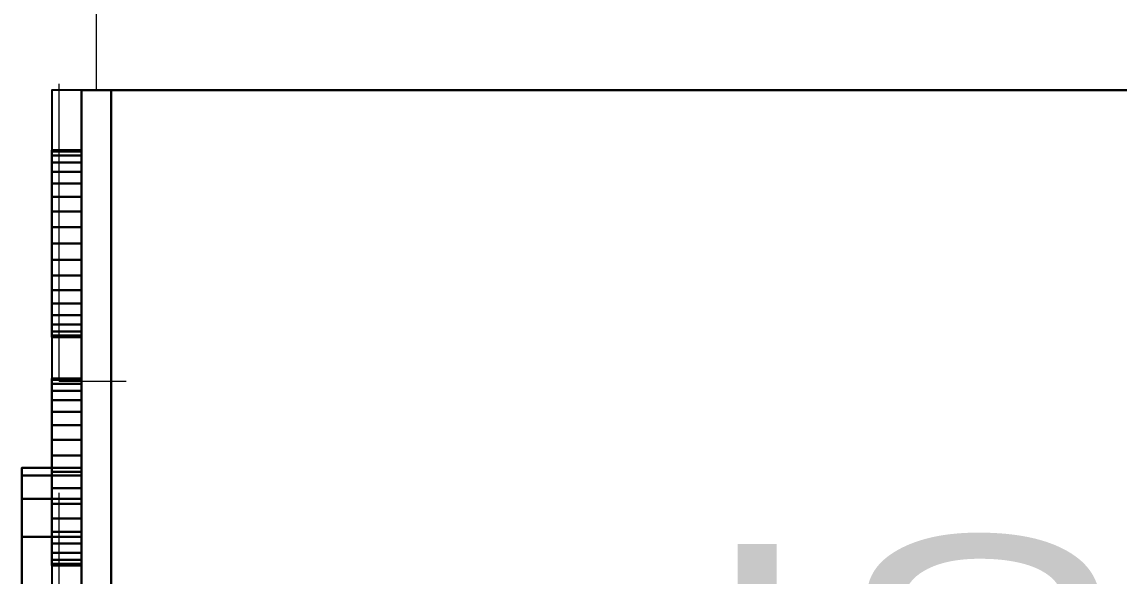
# Model space of a CAD drawing. Header units: inches. Extents: x -7543 to -822, y 102837 to 190349.
# Drawn here: x -831.47688 to -831.4695, y 102837.03816 to 102837.04189 of the extents above; entities that cross this region are included whole.
import ezdxf

# ---------------------------------------------------------------- set-up
doc = ezdxf.new("R2010")
doc.units = ezdxf.units.IN
doc.header["$MEASUREMENT"] = 0
doc.layers.add('CAM TUĞLA', color=7, linetype='Continuous', lineweight=15, true_color=0x00c2da)
doc.layers.add('TEFRİŞ', color=7, linetype='Continuous', lineweight=25, true_color=0x78462c)
doc.layers.add('ICOL', color=55, linetype='Continuous', lineweight=25)
doc.layers.add('İZ DÜŞÜM', color=253, linetype='Continuous', lineweight=20)
doc.styles.add('OLCU', font='tromand.shx', dxfattribs={"width": 0.6, "height": 12})

msp = doc.modelspace()

# ---------------------------------------------------------------- linework, layer by layer
at = {"layer": 'CAM TUĞLA'}
for q in [(-831.4763773, 102837.0424308), (-831.4648774, 102837.0414308)]:
    msp.add_line((-831.4763773, 102837.0414308), q, dxfattribs=at)
at = {"layer": 'İZ DÜŞÜM'}
for p, q in [((-831.476627, 102837.0394748), (-831.476627, 102837.0414748)), ((-831.476627, 102837.0394748), (-831.4761774, 102837.0394748)), ((-831.476627, 102837.0367248), (-831.476627, 102837.0387248))]:
    msp.add_line(p, q, dxfattribs=at)
at = {"layer": 'TEFRİŞ'}
for points in [[(-831.4764774, 102837.0294308, -0.0032749), (-831.4764774, 102837.0414308, -0.0032749), (-831.4766774, 102837.0414308, -0.0032749), (-831.4766774, 102837.0294308, -0.0032749)], [(-831.4764774, 102837.0294308, -0.0031749), (-831.4764774, 102837.0414308, -0.0031749), (-831.4766774, 102837.0414308, -0.0031749), (-831.4766774, 102837.0294308, -0.0031749)], [(-831.4764774, 102837.0294308, -0.01508), (-831.4764774, 102837.0294308, 0.00002), (-831.4764774, 102837.0414308, 0.00002), (-831.4764774, 102837.0414308, -0.01508)], [(-831.4764774, 102837.0294308, 0.00002), (-831.4764774, 102837.0414308, 0.00002), (-831.4648774, 102837.0414308, 0.00002), (-831.4648774, 102837.0294308, 0.00002)], [(-831.4764774, 102837.0414308, 0.00002), (-831.4764774, 102837.0414308, -0.01508), (-831.4648774, 102837.0414308, -0.01508), (-831.4648774, 102837.0414308, 0.00002)], [(-831.4764774, 102837.0294308, -0.01508), (-831.4764774, 102837.0414308, -0.01508), (-831.4648774, 102837.0414308, -0.01508), (-831.4648774, 102837.0294308, -0.01508)], [(-831.4648774, 102837.0294308), (-831.4648774, 102837.0414308), (-831.4764774, 102837.0414308), (-831.4764774, 102837.0294308)], [(-831.4648774, 102837.0414308, 0.00002), (-831.4764774, 102837.0414308, 0.00002), (-831.4764774, 102837.0414308, 0.00042), (-831.4648774, 102837.0414308, 0.00042)], [(-831.4764774, 102837.0294308, 0.00002), (-831.4764774, 102837.0414308, 0.00002), (-831.4764774, 102837.0414308, 0.00042), (-831.4764774, 102837.0294308, 0.00042)], [(-831.4762774, 102837.0414308, -0.01508), (-831.4762774, 102837.0414308, -0.01658), (-831.4762774, 102837.0294308, -0.01658), (-831.4762774, 102837.0294308, -0.01508)], [(-831.4762774, 102837.0294308, -0.01508), (-831.4762774, 102837.0414308, -0.01508), (-831.4648774, 102837.0414308, -0.01508), (-831.4648774, 102837.0294308, -0.01508)], [(-831.4762774, 102837.0414308, -0.01508), (-831.4762774, 102837.0414308, -0.01658), (-831.4648774, 102837.0414308, -0.01658), (-831.4648774, 102837.0414308, -0.01508)], [(-831.4762774, 102837.0294308, -0.01658), (-831.4762774, 102837.0414308, -0.01658), (-831.4648774, 102837.0414308, -0.01658), (-831.4648774, 102837.0294308, -0.01658)], [(-831.4764774, 102837.0410288, -0.0016749), (-831.4764774, 102837.0410193, -0.0015657), (-831.4766774, 102837.0410193, -0.0015657), (-831.4766774, 102837.0410288, -0.0016749)], [(-831.4766774, 102837.0404, -0.0016749), (-831.4766774, 102837.0410288, -0.0016749), (-831.4766774, 102837.0410193, -0.0015657), (-831.4766774, 102837.0404, -0.0016749)], [(-831.4764774, 102837.0410193, -0.0017841), (-831.4764774, 102837.0410288, -0.0016749), (-831.4766774, 102837.0410288, -0.0016749), (-831.4766774, 102837.0410193, -0.0017841)], [(-831.4764774, 102837.0410193, -0.0017841), (-831.4764774, 102837.0410288, -0.0016749), (-831.4766774, 102837.0410288, -0.0016749), (-831.4766774, 102837.0410193, -0.0017841)], [(-831.4764774, 102837.0410193, -0.0015657), (-831.4764774, 102837.0409909, -0.0014598), (-831.4766774, 102837.0409909, -0.0014598), (-831.4766774, 102837.0410193, -0.0015657)], [(-831.4766774, 102837.0404, -0.0016749), (-831.4766774, 102837.0410193, -0.0015657), (-831.4766774, 102837.0409909, -0.0014598), (-831.4766774, 102837.0404, -0.0016749)], [(-831.4764774, 102837.0409909, -0.0018899), (-831.4764774, 102837.0410193, -0.0017841), (-831.4766774, 102837.0410193, -0.0017841), (-831.4766774, 102837.0409909, -0.0018899)], [(-831.4766774, 102837.0404, -0.0016749), (-831.4766774, 102837.0409909, -0.0018899), (-831.4766774, 102837.0410193, -0.0017841), (-831.4766774, 102837.0404, -0.0016749)], [(-831.4764774, 102837.0404, -0.0016749), (-831.4764774, 102837.0410288, -0.0016749), (-831.4764774, 102837.0410193, -0.0015657), (-831.4764774, 102837.0404, -0.0016749)], [(-831.4764774, 102837.0404, -0.0016749), (-831.4764774, 102837.0410193, -0.0017841), (-831.4764774, 102837.0410288, -0.0016749), (-831.4764774, 102837.0404, -0.0016749)], [(-831.4764774, 102837.0404, -0.0016749), (-831.4764774, 102837.0410193, -0.0015657), (-831.4764774, 102837.0409909, -0.0014598), (-831.4764774, 102837.0404, -0.0016749)], [(-831.4764774, 102837.0404, -0.0016749), (-831.4764774, 102837.0409909, -0.0018899), (-831.4764774, 102837.0410193, -0.0017841), (-831.4764774, 102837.0404, -0.0016749)], [(-831.4764774, 102837.0409909, -0.0014598), (-831.4764774, 102837.0409446, -0.0013605), (-831.4766774, 102837.0409446, -0.0013605), (-831.4766774, 102837.0409909, -0.0014598)], [(-831.4766774, 102837.0404, -0.0016749), (-831.4766774, 102837.0409909, -0.0014598), (-831.4766774, 102837.0409446, -0.0013605), (-831.4766774, 102837.0404, -0.0016749)], [(-831.4764774, 102837.0409446, -0.0019893), (-831.4764774, 102837.0409909, -0.0018899), (-831.4766774, 102837.0409909, -0.0018899), (-831.4766774, 102837.0409446, -0.0019893)], [(-831.4766774, 102837.0404, -0.0016749), (-831.4766774, 102837.0409446, -0.0019893), (-831.4766774, 102837.0409909, -0.0018899), (-831.4766774, 102837.0404, -0.0016749)], [(-831.4764774, 102837.0409446, -0.0013605), (-831.4764774, 102837.0408817, -0.0012707), (-831.4766774, 102837.0408817, -0.0012707), (-831.4766774, 102837.0409446, -0.0013605)], [(-831.4766774, 102837.0404, -0.0016749), (-831.4766774, 102837.0409446, -0.0013605), (-831.4766774, 102837.0408817, -0.0012707), (-831.4766774, 102837.0404, -0.0016749)], [(-831.4764774, 102837.0408817, -0.0020791), (-831.4764774, 102837.0409446, -0.0019893), (-831.4766774, 102837.0409446, -0.0019893), (-831.4766774, 102837.0408817, -0.0020791)], [(-831.4766774, 102837.0404, -0.0016749), (-831.4766774, 102837.0408817, -0.0020791), (-831.4766774, 102837.0409446, -0.0019893), (-831.4766774, 102837.0404, -0.0016749)], [(-831.4764774, 102837.0404, -0.0016749), (-831.4764774, 102837.0409909, -0.0014598), (-831.4764774, 102837.0409446, -0.0013605), (-831.4764774, 102837.0404, -0.0016749)], [(-831.4764774, 102837.0404, -0.0016749), (-831.4764774, 102837.0409446, -0.0019893), (-831.4764774, 102837.0409909, -0.0018899), (-831.4764774, 102837.0404, -0.0016749)], [(-831.4764774, 102837.0404, -0.0016749), (-831.4764774, 102837.0409446, -0.0013605), (-831.4764774, 102837.0408817, -0.0012707), (-831.4764774, 102837.0404, -0.0016749)], [(-831.4764774, 102837.0404, -0.0016749), (-831.4764774, 102837.0408817, -0.0020791), (-831.4764774, 102837.0409446, -0.0019893), (-831.4764774, 102837.0404, -0.0016749)], [(-831.4764774, 102837.0408817, -0.0012707), (-831.4764774, 102837.0408042, -0.0011932), (-831.4766774, 102837.0408042, -0.0011932), (-831.4766774, 102837.0408817, -0.0012707)], [(-831.4766774, 102837.0404, -0.0016749), (-831.4766774, 102837.0408817, -0.0012707), (-831.4766774, 102837.0408042, -0.0011932), (-831.4766774, 102837.0404, -0.0016749)], [(-831.4764774, 102837.0408042, -0.0021566), (-831.4764774, 102837.0408817, -0.0020791), (-831.4766774, 102837.0408817, -0.0020791), (-831.4766774, 102837.0408042, -0.0021566)], [(-831.4766774, 102837.0404, -0.0016749), (-831.4766774, 102837.0408042, -0.0021566), (-831.4766774, 102837.0408817, -0.0020791), (-831.4766774, 102837.0404, -0.0016749)], [(-831.4764774, 102837.0404, -0.0016749), (-831.4764774, 102837.0408817, -0.0012707), (-831.4764774, 102837.0408042, -0.0011932), (-831.4764774, 102837.0404, -0.0016749)], [(-831.4764774, 102837.0404, -0.0016749), (-831.4764774, 102837.0408042, -0.0021566), (-831.4764774, 102837.0408817, -0.0020791), (-831.4764774, 102837.0404, -0.0016749)], [(-831.4764774, 102837.0408042, -0.0011932), (-831.4764774, 102837.0407144, -0.0011304), (-831.4766774, 102837.0407144, -0.0011304), (-831.4766774, 102837.0408042, -0.0011932)], [(-831.4766774, 102837.0404, -0.0016749), (-831.4766774, 102837.0408042, -0.0011932), (-831.4766774, 102837.0407144, -0.0011304), (-831.4766774, 102837.0404, -0.0016749)], [(-831.4764774, 102837.0407144, -0.0022194), (-831.4764774, 102837.0408042, -0.0021566), (-831.4766774, 102837.0408042, -0.0021566), (-831.4766774, 102837.0407144, -0.0022194)], [(-831.4766774, 102837.0404, -0.0016749), (-831.4766774, 102837.0407144, -0.0022194), (-831.4766774, 102837.0408042, -0.0021566), (-831.4766774, 102837.0404, -0.0016749)], [(-831.4764774, 102837.0404, -0.0016749), (-831.4764774, 102837.0408042, -0.0011932), (-831.4764774, 102837.0407144, -0.0011304), (-831.4764774, 102837.0404, -0.0016749)], [(-831.4764774, 102837.0404, -0.0016749), (-831.4764774, 102837.0407144, -0.0022194), (-831.4764774, 102837.0408042, -0.0021566), (-831.4764774, 102837.0404, -0.0016749)], [(-831.4764774, 102837.0407144, -0.0011304), (-831.4764774, 102837.0406151, -0.001084), (-831.4766774, 102837.0406151, -0.001084), (-831.4766774, 102837.0407144, -0.0011304)], [(-831.4766774, 102837.0404, -0.0016749), (-831.4766774, 102837.0407144, -0.0011304), (-831.4766774, 102837.0406151, -0.001084), (-831.4766774, 102837.0404, -0.0016749)], [(-831.4764774, 102837.0406151, -0.0022657), (-831.4764774, 102837.0407144, -0.0022194), (-831.4766774, 102837.0407144, -0.0022194), (-831.4766774, 102837.0406151, -0.0022657)], [(-831.4766774, 102837.0404, -0.0016749), (-831.4766774, 102837.0406151, -0.0022657), (-831.4766774, 102837.0407144, -0.0022194), (-831.4766774, 102837.0404, -0.0016749)], [(-831.4764774, 102837.0404, -0.0016749), (-831.4764774, 102837.0407144, -0.0011304), (-831.4764774, 102837.0406151, -0.001084), (-831.4764774, 102837.0404, -0.0016749)], [(-831.4764774, 102837.0404, -0.0016749), (-831.4764774, 102837.0406151, -0.0022657), (-831.4764774, 102837.0407144, -0.0022194), (-831.4764774, 102837.0404, -0.0016749)], [(-831.4764774, 102837.0406151, -0.001084), (-831.4764774, 102837.0405092, -0.0010557), (-831.4766774, 102837.0405092, -0.0010557), (-831.4766774, 102837.0406151, -0.001084)], [(-831.4766774, 102837.0404, -0.0016749), (-831.4766774, 102837.0406151, -0.001084), (-831.4766774, 102837.0405092, -0.0010557), (-831.4766774, 102837.0404, -0.0016749)], [(-831.4764774, 102837.0405092, -0.0022941), (-831.4764774, 102837.0406151, -0.0022657), (-831.4766774, 102837.0406151, -0.0022657), (-831.4766774, 102837.0405092, -0.0022941)], [(-831.4766774, 102837.0404, -0.0016749), (-831.4766774, 102837.0405092, -0.0022941), (-831.4766774, 102837.0406151, -0.0022657), (-831.4766774, 102837.0404, -0.0016749)], [(-831.4764774, 102837.0404, -0.0016749), (-831.4764774, 102837.0406151, -0.001084), (-831.4764774, 102837.0405092, -0.0010557), (-831.4764774, 102837.0404, -0.0016749)], [(-831.4764774, 102837.0404, -0.0016749), (-831.4764774, 102837.0405092, -0.0022941), (-831.4764774, 102837.0406151, -0.0022657), (-831.4764774, 102837.0404, -0.0016749)], [(-831.4764774, 102837.0405092, -0.0010557), (-831.4764774, 102837.0404, -0.0010461), (-831.4766774, 102837.0404, -0.0010461), (-831.4766774, 102837.0405092, -0.0010557)], [(-831.4766774, 102837.0404, -0.0016749), (-831.4766774, 102837.0405092, -0.0010557), (-831.4766774, 102837.0404, -0.0010461), (-831.4766774, 102837.0404, -0.0016749)], [(-831.4764774, 102837.0404, -0.0023037), (-831.4764774, 102837.0405092, -0.0022941), (-831.4766774, 102837.0405092, -0.0022941), (-831.4766774, 102837.0404, -0.0023037)], [(-831.4766774, 102837.0404, -0.0016749), (-831.4766774, 102837.0404, -0.0023037), (-831.4766774, 102837.0405092, -0.0022941), (-831.4766774, 102837.0404, -0.0016749)], [(-831.4764774, 102837.0404, -0.0016749), (-831.4764774, 102837.0405092, -0.0010557), (-831.4764774, 102837.0404, -0.0010461), (-831.4764774, 102837.0404, -0.0016749)], [(-831.4764774, 102837.0404, -0.0016749), (-831.4764774, 102837.0404, -0.0023037), (-831.4764774, 102837.0405092, -0.0022941), (-831.4764774, 102837.0404, -0.0016749)], [(-831.4764774, 102837.0404, -0.0010461), (-831.4764774, 102837.0402908, -0.0010557), (-831.4766774, 102837.0402908, -0.0010557), (-831.4766774, 102837.0404, -0.0010461)], [(-831.4766774, 102837.0404, -0.0016749), (-831.4766774, 102837.0404, -0.0010461), (-831.4766774, 102837.0402908, -0.0010557), (-831.4766774, 102837.0404, -0.0016749)], [(-831.4766774, 102837.0404, -0.0016749), (-831.4766774, 102837.0402908, -0.0010557), (-831.4766774, 102837.040185, -0.001084), (-831.4766774, 102837.0404, -0.0016749)], [(-831.4766774, 102837.0404, -0.0016749), (-831.4766774, 102837.040185, -0.001084), (-831.4766774, 102837.0400856, -0.0011304), (-831.4766774, 102837.0404, -0.0016749)], [(-831.4766774, 102837.0404, -0.0016749), (-831.4766774, 102837.0400856, -0.0011304), (-831.4766774, 102837.0399959, -0.0011932), (-831.4766774, 102837.0404, -0.0016749)], [(-831.4766774, 102837.0404, -0.0016749), (-831.4766774, 102837.0399959, -0.0011932), (-831.4766774, 102837.0399184, -0.0012707), (-831.4766774, 102837.0404, -0.0016749)], [(-831.4766774, 102837.0404, -0.0016749), (-831.4766774, 102837.0399184, -0.0012707), (-831.4766774, 102837.0398555, -0.0013605), (-831.4766774, 102837.0404, -0.0016749)], [(-831.4766774, 102837.0404, -0.0016749), (-831.4766774, 102837.0398555, -0.0013605), (-831.4766774, 102837.0398092, -0.0014598), (-831.4766774, 102837.0404, -0.0016749)], [(-831.4766774, 102837.0404, -0.0016749), (-831.4766774, 102837.0398092, -0.0014598), (-831.4766774, 102837.0397808, -0.0015657), (-831.4766774, 102837.0404, -0.0016749)], [(-831.4766774, 102837.0404, -0.0016749), (-831.4766774, 102837.0397808, -0.0015657), (-831.4766774, 102837.0397713, -0.0016749), (-831.4766774, 102837.0404, -0.0016749)], [(-831.4766774, 102837.0404, -0.0016749), (-831.4766774, 102837.0397713, -0.0016749), (-831.4766774, 102837.0397808, -0.0017841), (-831.4766774, 102837.0404, -0.0016749)], [(-831.4766774, 102837.0404, -0.0016749), (-831.4766774, 102837.0397808, -0.0017841), (-831.4766774, 102837.0398092, -0.0018899), (-831.4766774, 102837.0404, -0.0016749)], [(-831.4766774, 102837.0404, -0.0016749), (-831.4766774, 102837.0398092, -0.0018899), (-831.4766774, 102837.0398555, -0.0019893), (-831.4766774, 102837.0404, -0.0016749)], [(-831.4766774, 102837.0404, -0.0016749), (-831.4766774, 102837.0398555, -0.0019893), (-831.4766774, 102837.0399184, -0.0020791), (-831.4766774, 102837.0404, -0.0016749)], [(-831.4766774, 102837.0404, -0.0016749), (-831.4766774, 102837.0399184, -0.0020791), (-831.4766774, 102837.0399959, -0.0021566), (-831.4766774, 102837.0404, -0.0016749)], [(-831.4766774, 102837.0404, -0.0016749), (-831.4766774, 102837.0399959, -0.0021566), (-831.4766774, 102837.0400856, -0.0022194), (-831.4766774, 102837.0404, -0.0016749)], [(-831.4766774, 102837.0404, -0.0016749), (-831.4766774, 102837.0400856, -0.0022194), (-831.4766774, 102837.040185, -0.0022657), (-831.4766774, 102837.0404, -0.0016749)], [(-831.4766774, 102837.0404, -0.0016749), (-831.4766774, 102837.040185, -0.0022657), (-831.4766774, 102837.0402908, -0.0022941), (-831.4766774, 102837.0404, -0.0016749)], [(-831.4764774, 102837.0402908, -0.0022941), (-831.4764774, 102837.0404, -0.0023037), (-831.4766774, 102837.0404, -0.0023037), (-831.4766774, 102837.0402908, -0.0022941)], [(-831.4766774, 102837.0404, -0.0016749), (-831.4766774, 102837.0402908, -0.0022941), (-831.4766774, 102837.0404, -0.0023037), (-831.4766774, 102837.0404, -0.0016749)], [(-831.4764774, 102837.0404, -0.0016749), (-831.4764774, 102837.0404, -0.0010461), (-831.4764774, 102837.0402908, -0.0010557), (-831.4764774, 102837.0404, -0.0016749)], [(-831.4764774, 102837.0404, -0.0016749), (-831.4764774, 102837.0402908, -0.0010557), (-831.4764774, 102837.040185, -0.001084), (-831.4764774, 102837.0404, -0.0016749)], [(-831.4764774, 102837.0404, -0.0016749), (-831.4764774, 102837.040185, -0.001084), (-831.4764774, 102837.0400856, -0.0011304), (-831.4764774, 102837.0404, -0.0016749)], [(-831.4764774, 102837.0404, -0.0016749), (-831.4764774, 102837.0400856, -0.0011304), (-831.4764774, 102837.0399959, -0.0011932), (-831.4764774, 102837.0404, -0.0016749)], [(-831.4764774, 102837.0404, -0.0016749), (-831.4764774, 102837.0399959, -0.0011932), (-831.4764774, 102837.0399184, -0.0012707), (-831.4764774, 102837.0404, -0.0016749)], [(-831.4764774, 102837.0404, -0.0016749), (-831.4764774, 102837.0399184, -0.0012707), (-831.4764774, 102837.0398555, -0.0013605), (-831.4764774, 102837.0404, -0.0016749)], [(-831.4764774, 102837.0404, -0.0016749), (-831.4764774, 102837.0398555, -0.0013605), (-831.4764774, 102837.0398092, -0.0014598), (-831.4764774, 102837.0404, -0.0016749)], [(-831.4764774, 102837.0404, -0.0016749), (-831.4764774, 102837.0398092, -0.0014598), (-831.4764774, 102837.0397808, -0.0015657), (-831.4764774, 102837.0404, -0.0016749)], [(-831.4764774, 102837.0404, -0.0016749), (-831.4764774, 102837.0397808, -0.0015657), (-831.4764774, 102837.0397713, -0.0016749), (-831.4764774, 102837.0404, -0.0016749)], [(-831.4764774, 102837.0404, -0.0016749), (-831.4764774, 102837.0397713, -0.0016749), (-831.4764774, 102837.0397808, -0.0017841), (-831.4764774, 102837.0404, -0.0016749)], [(-831.4764774, 102837.0404, -0.0016749), (-831.4764774, 102837.0397808, -0.0017841), (-831.4764774, 102837.0398092, -0.0018899), (-831.4764774, 102837.0404, -0.0016749)], [(-831.4764774, 102837.0404, -0.0016749), (-831.4764774, 102837.0398092, -0.0018899), (-831.4764774, 102837.0398555, -0.0019893), (-831.4764774, 102837.0404, -0.0016749)], [(-831.4764774, 102837.0404, -0.0016749), (-831.4764774, 102837.0398555, -0.0019893), (-831.4764774, 102837.0399184, -0.0020791), (-831.4764774, 102837.0404, -0.0016749)], [(-831.4764774, 102837.0404, -0.0016749), (-831.4764774, 102837.0399184, -0.0020791), (-831.4764774, 102837.0399959, -0.0021566), (-831.4764774, 102837.0404, -0.0016749)], [(-831.4764774, 102837.0404, -0.0016749), (-831.4764774, 102837.0399959, -0.0021566), (-831.4764774, 102837.0400856, -0.0022194), (-831.4764774, 102837.0404, -0.0016749)], [(-831.4764774, 102837.0404, -0.0016749), (-831.4764774, 102837.0400856, -0.0022194), (-831.4764774, 102837.040185, -0.0022657), (-831.4764774, 102837.0404, -0.0016749)], [(-831.4764774, 102837.0404, -0.0016749), (-831.4764774, 102837.040185, -0.0022657), (-831.4764774, 102837.0402908, -0.0022941), (-831.4764774, 102837.0404, -0.0016749)], [(-831.4764774, 102837.0404, -0.0016749), (-831.4764774, 102837.0402908, -0.0022941), (-831.4764774, 102837.0404, -0.0023037), (-831.4764774, 102837.0404, -0.0016749)], [(-831.4764774, 102837.0402908, -0.0010557), (-831.4764774, 102837.040185, -0.001084), (-831.4766774, 102837.040185, -0.001084), (-831.4766774, 102837.0402908, -0.0010557)], [(-831.4764774, 102837.040185, -0.0022657), (-831.4764774, 102837.0402908, -0.0022941), (-831.4766774, 102837.0402908, -0.0022941), (-831.4766774, 102837.040185, -0.0022657)], [(-831.4764774, 102837.040185, -0.001084), (-831.4764774, 102837.0400856, -0.0011304), (-831.4766774, 102837.0400856, -0.0011304), (-831.4766774, 102837.040185, -0.001084)], [(-831.4764774, 102837.0400856, -0.0022194), (-831.4764774, 102837.040185, -0.0022657), (-831.4766774, 102837.040185, -0.0022657), (-831.4766774, 102837.0400856, -0.0022194)], [(-831.4764774, 102837.0400856, -0.0011304), (-831.4764774, 102837.0399959, -0.0011932), (-831.4766774, 102837.0399959, -0.0011932), (-831.4766774, 102837.0400856, -0.0011304)], [(-831.4764774, 102837.0399959, -0.0021566), (-831.4764774, 102837.0400856, -0.0022194), (-831.4766774, 102837.0400856, -0.0022194), (-831.4766774, 102837.0399959, -0.0021566)], [(-831.4764774, 102837.0399959, -0.0011932), (-831.4764774, 102837.0399184, -0.0012707), (-831.4766774, 102837.0399184, -0.0012707), (-831.4766774, 102837.0399959, -0.0011932)], [(-831.4764774, 102837.0399184, -0.0020791), (-831.4764774, 102837.0399959, -0.0021566), (-831.4766774, 102837.0399959, -0.0021566), (-831.4766774, 102837.0399184, -0.0020791)], [(-831.4764774, 102837.0399184, -0.0012707), (-831.4764774, 102837.0398555, -0.0013605), (-831.4766774, 102837.0398555, -0.0013605), (-831.4766774, 102837.0399184, -0.0012707)], [(-831.4764774, 102837.0398555, -0.0019893), (-831.4764774, 102837.0399184, -0.0020791), (-831.4766774, 102837.0399184, -0.0020791), (-831.4766774, 102837.0398555, -0.0019893)], [(-831.4764774, 102837.0398555, -0.0013605), (-831.4764774, 102837.0398092, -0.0014598), (-831.4766774, 102837.0398092, -0.0014598), (-831.4766774, 102837.0398555, -0.0013605)], [(-831.4764774, 102837.0398092, -0.0018899), (-831.4764774, 102837.0398555, -0.0019893), (-831.4766774, 102837.0398555, -0.0019893), (-831.4766774, 102837.0398092, -0.0018899)], [(-831.4764774, 102837.0398092, -0.0014598), (-831.4764774, 102837.0397808, -0.0015657), (-831.4766774, 102837.0397808, -0.0015657), (-831.4766774, 102837.0398092, -0.0014598)], [(-831.4764774, 102837.0397808, -0.0017841), (-831.4764774, 102837.0398092, -0.0018899), (-831.4766774, 102837.0398092, -0.0018899), (-831.4766774, 102837.0397808, -0.0017841)], [(-831.4764774, 102837.0397808, -0.0015657), (-831.4764774, 102837.0397713, -0.0016749), (-831.4766774, 102837.0397713, -0.0016749), (-831.4766774, 102837.0397808, -0.0015657)], [(-831.4764774, 102837.0397713, -0.0016749), (-831.4764774, 102837.0397808, -0.0017841), (-831.4766774, 102837.0397808, -0.0017841), (-831.4766774, 102837.0397713, -0.0016749)], [(-831.4764774, 102837.0394935, -0.0016749), (-831.4764774, 102837.039484, -0.0015657), (-831.4766774, 102837.039484, -0.0015657), (-831.4766774, 102837.0394935, -0.0016749)], [(-831.4766774, 102837.0388647, -0.0016749), (-831.4766774, 102837.0394935, -0.0016749), (-831.4766774, 102837.039484, -0.0015657), (-831.4766774, 102837.0388647, -0.0016749)], [(-831.4764774, 102837.039484, -0.0017841), (-831.4764774, 102837.0394935, -0.0016749), (-831.4766774, 102837.0394935, -0.0016749), (-831.4766774, 102837.039484, -0.0017841)], [(-831.4764774, 102837.039484, -0.0017841), (-831.4764774, 102837.0394935, -0.0016749), (-831.4766774, 102837.0394935, -0.0016749), (-831.4766774, 102837.039484, -0.0017841)], [(-831.4764774, 102837.039484, -0.0015657), (-831.4764774, 102837.0394556, -0.0014598), (-831.4766774, 102837.0394556, -0.0014598), (-831.4766774, 102837.039484, -0.0015657)], [(-831.4766774, 102837.0388647, -0.0016749), (-831.4766774, 102837.039484, -0.0015657), (-831.4766774, 102837.0394556, -0.0014598), (-831.4766774, 102837.0388647, -0.0016749)], [(-831.4764774, 102837.0394556, -0.0018899), (-831.4764774, 102837.039484, -0.0017841), (-831.4766774, 102837.039484, -0.0017841), (-831.4766774, 102837.0394556, -0.0018899)], [(-831.4766774, 102837.0388647, -0.0016749), (-831.4766774, 102837.0394556, -0.0018899), (-831.4766774, 102837.039484, -0.0017841), (-831.4766774, 102837.0388647, -0.0016749)], [(-831.4764774, 102837.0388647, -0.0016749), (-831.4764774, 102837.0394935, -0.0016749), (-831.4764774, 102837.039484, -0.0015657), (-831.4764774, 102837.0388647, -0.0016749)], [(-831.4764774, 102837.0388647, -0.0016749), (-831.4764774, 102837.039484, -0.0017841), (-831.4764774, 102837.0394935, -0.0016749), (-831.4764774, 102837.0388647, -0.0016749)], [(-831.4764774, 102837.0388647, -0.0016749), (-831.4764774, 102837.039484, -0.0015657), (-831.4764774, 102837.0394556, -0.0014598), (-831.4764774, 102837.0388647, -0.0016749)], [(-831.4764774, 102837.0388647, -0.0016749), (-831.4764774, 102837.0394556, -0.0018899), (-831.4764774, 102837.039484, -0.0017841), (-831.4764774, 102837.0388647, -0.0016749)], [(-831.4764774, 102837.0394556, -0.0014598), (-831.4764774, 102837.0394093, -0.0013605), (-831.4766774, 102837.0394093, -0.0013605), (-831.4766774, 102837.0394556, -0.0014598)], [(-831.4766774, 102837.0388647, -0.0016749), (-831.4766774, 102837.0394556, -0.0014598), (-831.4766774, 102837.0394093, -0.0013605), (-831.4766774, 102837.0388647, -0.0016749)], [(-831.4764774, 102837.0394093, -0.0019893), (-831.4764774, 102837.0394556, -0.0018899), (-831.4766774, 102837.0394556, -0.0018899), (-831.4766774, 102837.0394093, -0.0019893)], [(-831.4766774, 102837.0388647, -0.0016749), (-831.4766774, 102837.0394093, -0.0019893), (-831.4766774, 102837.0394556, -0.0018899), (-831.4766774, 102837.0388647, -0.0016749)], [(-831.4764774, 102837.0394093, -0.0013605), (-831.4764774, 102837.0393464, -0.0012707), (-831.4766774, 102837.0393464, -0.0012707), (-831.4766774, 102837.0394093, -0.0013605)], [(-831.4766774, 102837.0388647, -0.0016749), (-831.4766774, 102837.0394093, -0.0013605), (-831.4766774, 102837.0393464, -0.0012707), (-831.4766774, 102837.0388647, -0.0016749)], [(-831.4764774, 102837.0393464, -0.0020791), (-831.4764774, 102837.0394093, -0.0019893), (-831.4766774, 102837.0394093, -0.0019893), (-831.4766774, 102837.0393464, -0.0020791)], [(-831.4766774, 102837.0388647, -0.0016749), (-831.4766774, 102837.0393464, -0.0020791), (-831.4766774, 102837.0394093, -0.0019893), (-831.4766774, 102837.0388647, -0.0016749)], [(-831.4764774, 102837.0388647, -0.0016749), (-831.4764774, 102837.0394556, -0.0014598), (-831.4764774, 102837.0394093, -0.0013605), (-831.4764774, 102837.0388647, -0.0016749)], [(-831.4764774, 102837.0388647, -0.0016749), (-831.4764774, 102837.0394093, -0.0019893), (-831.4764774, 102837.0394556, -0.0018899), (-831.4764774, 102837.0388647, -0.0016749)], [(-831.4764774, 102837.0388647, -0.0016749), (-831.4764774, 102837.0394093, -0.0013605), (-831.4764774, 102837.0393464, -0.0012707), (-831.4764774, 102837.0388647, -0.0016749)], [(-831.4764774, 102837.0388647, -0.0016749), (-831.4764774, 102837.0393464, -0.0020791), (-831.4764774, 102837.0394093, -0.0019893), (-831.4764774, 102837.0388647, -0.0016749)], [(-831.4764774, 102837.0393464, -0.0012707), (-831.4764774, 102837.0392689, -0.0011932), (-831.4766774, 102837.0392689, -0.0011932), (-831.4766774, 102837.0393464, -0.0012707)], [(-831.4766774, 102837.0388647, -0.0016749), (-831.4766774, 102837.0393464, -0.0012707), (-831.4766774, 102837.0392689, -0.0011932), (-831.4766774, 102837.0388647, -0.0016749)], [(-831.4764774, 102837.0392689, -0.0021566), (-831.4764774, 102837.0393464, -0.0020791), (-831.4766774, 102837.0393464, -0.0020791), (-831.4766774, 102837.0392689, -0.0021566)], [(-831.4766774, 102837.0388647, -0.0016749), (-831.4766774, 102837.0392689, -0.0021566), (-831.4766774, 102837.0393464, -0.0020791), (-831.4766774, 102837.0388647, -0.0016749)], [(-831.4764774, 102837.0388647, -0.0016749), (-831.4764774, 102837.0393464, -0.0012707), (-831.4764774, 102837.0392689, -0.0011932), (-831.4764774, 102837.0388647, -0.0016749)], [(-831.4764774, 102837.0388647, -0.0016749), (-831.4764774, 102837.0392689, -0.0021566), (-831.4764774, 102837.0393464, -0.0020791), (-831.4764774, 102837.0388647, -0.0016749)], [(-831.4764774, 102837.0392689, -0.0011932), (-831.4764774, 102837.0391791, -0.0011304), (-831.4766774, 102837.0391791, -0.0011304), (-831.4766774, 102837.0392689, -0.0011932)], [(-831.4766774, 102837.0388647, -0.0016749), (-831.4766774, 102837.0392689, -0.0011932), (-831.4766774, 102837.0391791, -0.0011304), (-831.4766774, 102837.0388647, -0.0016749)], [(-831.4764774, 102837.0391791, -0.0022194), (-831.4764774, 102837.0392689, -0.0021566), (-831.4766774, 102837.0392689, -0.0021566), (-831.4766774, 102837.0391791, -0.0022194)], [(-831.4766774, 102837.0388647, -0.0016749), (-831.4766774, 102837.0391791, -0.0022194), (-831.4766774, 102837.0392689, -0.0021566), (-831.4766774, 102837.0388647, -0.0016749)], [(-831.4764774, 102837.0388647, -0.0016749), (-831.4764774, 102837.0392689, -0.0011932), (-831.4764774, 102837.0391791, -0.0011304), (-831.4764774, 102837.0388647, -0.0016749)], [(-831.4764774, 102837.0388647, -0.0016749), (-831.4764774, 102837.0391791, -0.0022194), (-831.4764774, 102837.0392689, -0.0021566), (-831.4764774, 102837.0388647, -0.0016749)], [(-831.4764774, 102837.0391791, -0.0011304), (-831.4764774, 102837.0390798, -0.001084), (-831.4766774, 102837.0390798, -0.001084), (-831.4766774, 102837.0391791, -0.0011304)], [(-831.4766774, 102837.0388647, -0.0016749), (-831.4766774, 102837.0391791, -0.0011304), (-831.4766774, 102837.0390798, -0.001084), (-831.4766774, 102837.0388647, -0.0016749)], [(-831.4764774, 102837.0390798, -0.0022657), (-831.4764774, 102837.0391791, -0.0022194), (-831.4766774, 102837.0391791, -0.0022194), (-831.4766774, 102837.0390798, -0.0022657)], [(-831.4766774, 102837.0388647, -0.0016749), (-831.4766774, 102837.0390798, -0.0022657), (-831.4766774, 102837.0391791, -0.0022194), (-831.4766774, 102837.0388647, -0.0016749)], [(-831.4764774, 102837.0388647, -0.0016749), (-831.4764774, 102837.0391791, -0.0011304), (-831.4764774, 102837.0390798, -0.001084), (-831.4764774, 102837.0388647, -0.0016749)], [(-831.4764774, 102837.0388647, -0.0016749), (-831.4764774, 102837.0390798, -0.0022657), (-831.4764774, 102837.0391791, -0.0022194), (-831.4764774, 102837.0388647, -0.0016749)], [(-831.4764774, 102837.0390798, -0.001084), (-831.4764774, 102837.0389739, -0.0010557), (-831.4766774, 102837.0389739, -0.0010557), (-831.4766774, 102837.0390798, -0.001084)], [(-831.4766774, 102837.0388647, -0.0016749), (-831.4766774, 102837.0390798, -0.001084), (-831.4766774, 102837.0389739, -0.0010557), (-831.4766774, 102837.0388647, -0.0016749)], [(-831.4764774, 102837.0389739, -0.0022941), (-831.4764774, 102837.0390798, -0.0022657), (-831.4766774, 102837.0390798, -0.0022657), (-831.4766774, 102837.0389739, -0.0022941)], [(-831.4766774, 102837.0388647, -0.0016749), (-831.4766774, 102837.0389739, -0.0022941), (-831.4766774, 102837.0390798, -0.0022657), (-831.4766774, 102837.0388647, -0.0016749)], [(-831.4764774, 102837.0388647, -0.0016749), (-831.4764774, 102837.0390798, -0.001084), (-831.4764774, 102837.0389739, -0.0010557), (-831.4764774, 102837.0388647, -0.0016749)], [(-831.4764774, 102837.0388647, -0.0016749), (-831.4764774, 102837.0389739, -0.0022941), (-831.4764774, 102837.0390798, -0.0022657), (-831.4764774, 102837.0388647, -0.0016749)], [(-831.4764774, 102837.0389739, -0.0010557), (-831.4764774, 102837.0388647, -0.0010461), (-831.4766774, 102837.0388647, -0.0010461), (-831.4766774, 102837.0389739, -0.0010557)], [(-831.4766774, 102837.0388647, -0.0016749), (-831.4766774, 102837.0389739, -0.0010557), (-831.4766774, 102837.0388647, -0.0010461), (-831.4766774, 102837.0388647, -0.0016749)], [(-831.4764774, 102837.0388647, -0.0023037), (-831.4764774, 102837.0389739, -0.0022941), (-831.4766774, 102837.0389739, -0.0022941), (-831.4766774, 102837.0388647, -0.0023037)], [(-831.4766774, 102837.0388647, -0.0016749), (-831.4766774, 102837.0388647, -0.0023037), (-831.4766774, 102837.0389739, -0.0022941), (-831.4766774, 102837.0388647, -0.0016749)], [(-831.4764774, 102837.0388647, -0.0016749), (-831.4764774, 102837.0389739, -0.0010557), (-831.4764774, 102837.0388647, -0.0010461), (-831.4764774, 102837.0388647, -0.0016749)], [(-831.4764774, 102837.0388647, -0.0016749), (-831.4764774, 102837.0388647, -0.0023037), (-831.4764774, 102837.0389739, -0.0022941), (-831.4764774, 102837.0388647, -0.0016749)], [(-831.4764774, 102837.0388924, -0.0083347), (-831.4764774, 102837.0388398, -0.0077336), (-831.4768774, 102837.0388398, -0.0077336), (-831.4768774, 102837.0388924, -0.0083347)], [(-831.4768774, 102837.0354308, -0.0083347), (-831.4768774, 102837.0388924, -0.0083347), (-831.4768774, 102837.0388398, -0.0077336), (-831.4768774, 102837.0354308, -0.0083347)], [(-831.4764774, 102837.0388398, -0.0089358), (-831.4764774, 102837.0388924, -0.0083347), (-831.4768774, 102837.0388924, -0.0083347), (-831.4768774, 102837.0388398, -0.0089358)], [(-831.4764774, 102837.0388398, -0.0089358), (-831.4764774, 102837.0388924, -0.0083347), (-831.4768774, 102837.0388924, -0.0083347), (-831.4768774, 102837.0388398, -0.0089358)], [(-831.4764774, 102837.0354308, -0.0083347), (-831.4764774, 102837.0388924, -0.0083347), (-831.4764774, 102837.0388398, -0.0077336), (-831.4764774, 102837.0354308, -0.0083347)], [(-831.4764774, 102837.0354308, -0.0083347), (-831.4764774, 102837.0388398, -0.0089358), (-831.4764774, 102837.0388924, -0.0083347), (-831.4764774, 102837.0354308, -0.0083347)], [(-831.4764774, 102837.0388398, -0.0077336), (-831.4764774, 102837.0386837, -0.0071508), (-831.4768774, 102837.0386837, -0.0071508), (-831.4768774, 102837.0388398, -0.0077336)], [(-831.4768774, 102837.0354308, -0.0083347), (-831.4768774, 102837.0388398, -0.0077336), (-831.4768774, 102837.0386837, -0.0071508), (-831.4768774, 102837.0354308, -0.0083347)], [(-831.4764774, 102837.0386837, -0.0095187), (-831.4764774, 102837.0388398, -0.0089358), (-831.4768774, 102837.0388398, -0.0089358), (-831.4768774, 102837.0386837, -0.0095187)], [(-831.4768774, 102837.0354308, -0.0083347), (-831.4768774, 102837.0386837, -0.0095187), (-831.4768774, 102837.0388398, -0.0089358), (-831.4768774, 102837.0354308, -0.0083347)], [(-831.4764774, 102837.0388647, -0.0010461), (-831.4764774, 102837.0387556, -0.0010557), (-831.4766774, 102837.0387556, -0.0010557), (-831.4766774, 102837.0388647, -0.0010461)], [(-831.4766774, 102837.0388647, -0.0016749), (-831.4766774, 102837.0388647, -0.0010461), (-831.4766774, 102837.0387556, -0.0010557), (-831.4766774, 102837.0388647, -0.0016749)], [(-831.4766774, 102837.0388647, -0.0016749), (-831.4766774, 102837.0387556, -0.0010557), (-831.4766774, 102837.0386497, -0.001084), (-831.4766774, 102837.0388647, -0.0016749)], [(-831.4766774, 102837.0388647, -0.0016749), (-831.4766774, 102837.0386497, -0.001084), (-831.4766774, 102837.0385504, -0.0011304), (-831.4766774, 102837.0388647, -0.0016749)], [(-831.4766774, 102837.0388647, -0.0016749), (-831.4766774, 102837.0385504, -0.0011304), (-831.4766774, 102837.0384606, -0.0011932), (-831.4766774, 102837.0388647, -0.0016749)], [(-831.4766774, 102837.0388647, -0.0016749), (-831.4766774, 102837.0384606, -0.0011932), (-831.4766774, 102837.0383831, -0.0012707), (-831.4766774, 102837.0388647, -0.0016749)], [(-831.4766774, 102837.0388647, -0.0016749), (-831.4766774, 102837.0383831, -0.0012707), (-831.4766774, 102837.0383202, -0.0013605), (-831.4766774, 102837.0388647, -0.0016749)], [(-831.4766774, 102837.0388647, -0.0016749), (-831.4766774, 102837.0383202, -0.0013605), (-831.4766774, 102837.0382739, -0.0014598), (-831.4766774, 102837.0388647, -0.0016749)], [(-831.4766774, 102837.0388647, -0.0016749), (-831.4766774, 102837.0382739, -0.0014598), (-831.4766774, 102837.0382455, -0.0015657), (-831.4766774, 102837.0388647, -0.0016749)], [(-831.4766774, 102837.0388647, -0.0016749), (-831.4766774, 102837.0382455, -0.0015657), (-831.4766774, 102837.038236, -0.0016749), (-831.4766774, 102837.0388647, -0.0016749)], [(-831.4766774, 102837.0388647, -0.0016749), (-831.4766774, 102837.038236, -0.0016749), (-831.4766774, 102837.0382455, -0.0017841), (-831.4766774, 102837.0388647, -0.0016749)], [(-831.4766774, 102837.0388647, -0.0016749), (-831.4766774, 102837.0382455, -0.0017841), (-831.4766774, 102837.0382739, -0.0018899), (-831.4766774, 102837.0388647, -0.0016749)], [(-831.4766774, 102837.0388647, -0.0016749), (-831.4766774, 102837.0382739, -0.0018899), (-831.4766774, 102837.0383202, -0.0019893), (-831.4766774, 102837.0388647, -0.0016749)], [(-831.4766774, 102837.0388647, -0.0016749), (-831.4766774, 102837.0383202, -0.0019893), (-831.4766774, 102837.0383831, -0.0020791), (-831.4766774, 102837.0388647, -0.0016749)], [(-831.4766774, 102837.0388647, -0.0016749), (-831.4766774, 102837.0383831, -0.0020791), (-831.4766774, 102837.0384606, -0.0021566), (-831.4766774, 102837.0388647, -0.0016749)], [(-831.4766774, 102837.0388647, -0.0016749), (-831.4766774, 102837.0384606, -0.0021566), (-831.4766774, 102837.0385504, -0.0022194), (-831.4766774, 102837.0388647, -0.0016749)], [(-831.4766774, 102837.0388647, -0.0016749), (-831.4766774, 102837.0385504, -0.0022194), (-831.4766774, 102837.0386497, -0.0022657), (-831.4766774, 102837.0388647, -0.0016749)], [(-831.4766774, 102837.0388647, -0.0016749), (-831.4766774, 102837.0386497, -0.0022657), (-831.4766774, 102837.0387556, -0.0022941), (-831.4766774, 102837.0388647, -0.0016749)], [(-831.4764774, 102837.0387556, -0.0022941), (-831.4764774, 102837.0388647, -0.0023037), (-831.4766774, 102837.0388647, -0.0023037), (-831.4766774, 102837.0387556, -0.0022941)], [(-831.4766774, 102837.0388647, -0.0016749), (-831.4766774, 102837.0387556, -0.0022941), (-831.4766774, 102837.0388647, -0.0023037), (-831.4766774, 102837.0388647, -0.0016749)], [(-831.4764774, 102837.0388647, -0.0016749), (-831.4764774, 102837.0388647, -0.0010461), (-831.4764774, 102837.0387556, -0.0010557), (-831.4764774, 102837.0388647, -0.0016749)], [(-831.4764774, 102837.0388647, -0.0016749), (-831.4764774, 102837.0387556, -0.0010557), (-831.4764774, 102837.0386497, -0.001084), (-831.4764774, 102837.0388647, -0.0016749)], [(-831.4764774, 102837.0388647, -0.0016749), (-831.4764774, 102837.0386497, -0.001084), (-831.4764774, 102837.0385504, -0.0011304), (-831.4764774, 102837.0388647, -0.0016749)], [(-831.4764774, 102837.0388647, -0.0016749), (-831.4764774, 102837.0385504, -0.0011304), (-831.4764774, 102837.0384606, -0.0011932), (-831.4764774, 102837.0388647, -0.0016749)], [(-831.4764774, 102837.0388647, -0.0016749), (-831.4764774, 102837.0384606, -0.0011932), (-831.4764774, 102837.0383831, -0.0012707), (-831.4764774, 102837.0388647, -0.0016749)], [(-831.4764774, 102837.0388647, -0.0016749), (-831.4764774, 102837.0383831, -0.0012707), (-831.4764774, 102837.0383202, -0.0013605), (-831.4764774, 102837.0388647, -0.0016749)], [(-831.4764774, 102837.0388647, -0.0016749), (-831.4764774, 102837.0383202, -0.0013605), (-831.4764774, 102837.0382739, -0.0014598), (-831.4764774, 102837.0388647, -0.0016749)], [(-831.4764774, 102837.0388647, -0.0016749), (-831.4764774, 102837.0382739, -0.0014598), (-831.4764774, 102837.0382455, -0.0015657), (-831.4764774, 102837.0388647, -0.0016749)], [(-831.4764774, 102837.0388647, -0.0016749), (-831.4764774, 102837.0382455, -0.0015657), (-831.4764774, 102837.038236, -0.0016749), (-831.4764774, 102837.0388647, -0.0016749)], [(-831.4764774, 102837.0388647, -0.0016749), (-831.4764774, 102837.038236, -0.0016749), (-831.4764774, 102837.0382455, -0.0017841), (-831.4764774, 102837.0388647, -0.0016749)], [(-831.4764774, 102837.0388647, -0.0016749), (-831.4764774, 102837.0382455, -0.0017841), (-831.4764774, 102837.0382739, -0.0018899), (-831.4764774, 102837.0388647, -0.0016749)], [(-831.4764774, 102837.0388647, -0.0016749), (-831.4764774, 102837.0382739, -0.0018899), (-831.4764774, 102837.0383202, -0.0019893), (-831.4764774, 102837.0388647, -0.0016749)], [(-831.4764774, 102837.0388647, -0.0016749), (-831.4764774, 102837.0383202, -0.0019893), (-831.4764774, 102837.0383831, -0.0020791), (-831.4764774, 102837.0388647, -0.0016749)], [(-831.4764774, 102837.0388647, -0.0016749), (-831.4764774, 102837.0383831, -0.0020791), (-831.4764774, 102837.0384606, -0.0021566), (-831.4764774, 102837.0388647, -0.0016749)], [(-831.4764774, 102837.0388647, -0.0016749), (-831.4764774, 102837.0384606, -0.0021566), (-831.4764774, 102837.0385504, -0.0022194), (-831.4764774, 102837.0388647, -0.0016749)], [(-831.4764774, 102837.0388647, -0.0016749), (-831.4764774, 102837.0385504, -0.0022194), (-831.4764774, 102837.0386497, -0.0022657), (-831.4764774, 102837.0388647, -0.0016749)], [(-831.4764774, 102837.0388647, -0.0016749), (-831.4764774, 102837.0386497, -0.0022657), (-831.4764774, 102837.0387556, -0.0022941), (-831.4764774, 102837.0388647, -0.0016749)], [(-831.4764774, 102837.0388647, -0.0016749), (-831.4764774, 102837.0387556, -0.0022941), (-831.4764774, 102837.0388647, -0.0023037), (-831.4764774, 102837.0388647, -0.0016749)], [(-831.4764774, 102837.0354308, -0.0083347), (-831.4764774, 102837.0388398, -0.0077336), (-831.4764774, 102837.0386837, -0.0071508), (-831.4764774, 102837.0354308, -0.0083347)], [(-831.4764774, 102837.0354308, -0.0083347), (-831.4764774, 102837.0386837, -0.0095187), (-831.4764774, 102837.0388398, -0.0089358), (-831.4764774, 102837.0354308, -0.0083347)], [(-831.4764774, 102837.0387556, -0.0010557), (-831.4764774, 102837.0386497, -0.001084), (-831.4766774, 102837.0386497, -0.001084), (-831.4766774, 102837.0387556, -0.0010557)], [(-831.4764774, 102837.0386497, -0.0022657), (-831.4764774, 102837.0387556, -0.0022941), (-831.4766774, 102837.0387556, -0.0022941), (-831.4766774, 102837.0386497, -0.0022657)], [(-831.4764774, 102837.0386837, -0.0071508), (-831.4764774, 102837.0384287, -0.0066039), (-831.4768774, 102837.0384287, -0.0066039), (-831.4768774, 102837.0386837, -0.0071508)], [(-831.4768774, 102837.0354308, -0.0083347), (-831.4768774, 102837.0386837, -0.0071508), (-831.4768774, 102837.0384287, -0.0066039), (-831.4768774, 102837.0354308, -0.0083347)], [(-831.4764774, 102837.0384287, -0.0100656), (-831.4764774, 102837.0386837, -0.0095187), (-831.4768774, 102837.0386837, -0.0095187), (-831.4768774, 102837.0384287, -0.0100656)], [(-831.4768774, 102837.0354308, -0.0083347), (-831.4768774, 102837.0384287, -0.0100656), (-831.4768774, 102837.0386837, -0.0095187), (-831.4768774, 102837.0354308, -0.0083347)], [(-831.4764774, 102837.0354308, -0.0083347), (-831.4764774, 102837.0386837, -0.0071508), (-831.4764774, 102837.0384287, -0.0066039), (-831.4764774, 102837.0354308, -0.0083347)], [(-831.4764774, 102837.0354308, -0.0083347), (-831.4764774, 102837.0384287, -0.0100656), (-831.4764774, 102837.0386837, -0.0095187), (-831.4764774, 102837.0354308, -0.0083347)], [(-831.4764774, 102837.0386497, -0.001084), (-831.4764774, 102837.0385504, -0.0011304), (-831.4766774, 102837.0385504, -0.0011304), (-831.4766774, 102837.0386497, -0.001084)], [(-831.4764774, 102837.0385504, -0.0022194), (-831.4764774, 102837.0386497, -0.0022657), (-831.4766774, 102837.0386497, -0.0022657), (-831.4766774, 102837.0385504, -0.0022194)], [(-831.4764774, 102837.0385504, -0.0011304), (-831.4764774, 102837.0384606, -0.0011932), (-831.4766774, 102837.0384606, -0.0011932), (-831.4766774, 102837.0385504, -0.0011304)], [(-831.4764774, 102837.0384606, -0.0021566), (-831.4764774, 102837.0385504, -0.0022194), (-831.4766774, 102837.0385504, -0.0022194), (-831.4766774, 102837.0384606, -0.0021566)], [(-831.4764774, 102837.0384606, -0.0011932), (-831.4764774, 102837.0383831, -0.0012707), (-831.4766774, 102837.0383831, -0.0012707), (-831.4766774, 102837.0384606, -0.0011932)], [(-831.4764774, 102837.0383831, -0.0020791), (-831.4764774, 102837.0384606, -0.0021566), (-831.4766774, 102837.0384606, -0.0021566), (-831.4766774, 102837.0383831, -0.0020791)], [(-831.4764774, 102837.0384287, -0.0066039), (-831.4764774, 102837.0380826, -0.0061097), (-831.4768774, 102837.0380826, -0.0061097), (-831.4768774, 102837.0384287, -0.0066039)], [(-831.4768774, 102837.0354308, -0.0083347), (-831.4768774, 102837.0384287, -0.0066039), (-831.4768774, 102837.0380826, -0.0061097), (-831.4768774, 102837.0354308, -0.0083347)], [(-831.4764774, 102837.0380826, -0.0105598), (-831.4764774, 102837.0384287, -0.0100656), (-831.4768774, 102837.0384287, -0.0100656), (-831.4768774, 102837.0380826, -0.0105598)], [(-831.4768774, 102837.0354308, -0.0083347), (-831.4768774, 102837.0380826, -0.0105598), (-831.4768774, 102837.0384287, -0.0100656), (-831.4768774, 102837.0354308, -0.0083347)], [(-831.4764774, 102837.0383831, -0.0012707), (-831.4764774, 102837.0383202, -0.0013605), (-831.4766774, 102837.0383202, -0.0013605), (-831.4766774, 102837.0383831, -0.0012707)], [(-831.4764774, 102837.0383202, -0.0019893), (-831.4764774, 102837.0383831, -0.0020791), (-831.4766774, 102837.0383831, -0.0020791), (-831.4766774, 102837.0383202, -0.0019893)], [(-831.4764774, 102837.0354308, -0.0083347), (-831.4764774, 102837.0384287, -0.0066039), (-831.4764774, 102837.0380826, -0.0061097), (-831.4764774, 102837.0354308, -0.0083347)], [(-831.4764774, 102837.0354308, -0.0083347), (-831.4764774, 102837.0380826, -0.0105598), (-831.4764774, 102837.0384287, -0.0100656), (-831.4764774, 102837.0354308, -0.0083347)], [(-831.4764774, 102837.0383202, -0.0013605), (-831.4764774, 102837.0382739, -0.0014598), (-831.4766774, 102837.0382739, -0.0014598), (-831.4766774, 102837.0383202, -0.0013605)], [(-831.4764774, 102837.0382739, -0.0018899), (-831.4764774, 102837.0383202, -0.0019893), (-831.4766774, 102837.0383202, -0.0019893), (-831.4766774, 102837.0382739, -0.0018899)], [(-831.4764774, 102837.0382739, -0.0014598), (-831.4764774, 102837.0382455, -0.0015657), (-831.4766774, 102837.0382455, -0.0015657), (-831.4766774, 102837.0382739, -0.0014598)], [(-831.4764774, 102837.0382455, -0.0017841), (-831.4764774, 102837.0382739, -0.0018899), (-831.4766774, 102837.0382739, -0.0018899), (-831.4766774, 102837.0382455, -0.0017841)], [(-831.4764774, 102837.0382455, -0.0015657), (-831.4764774, 102837.038236, -0.0016749), (-831.4766774, 102837.038236, -0.0016749), (-831.4766774, 102837.0382455, -0.0015657)], [(-831.4764774, 102837.038236, -0.0016749), (-831.4764774, 102837.0382455, -0.0017841), (-831.4766774, 102837.0382455, -0.0017841), (-831.4766774, 102837.038236, -0.0016749)]]:
    msp.add_3dface(points, dxfattribs=at)
at = {"layer": 'TEFRİŞ', "invisible_edges": 11}
msp.add_3dface([(-831.4759774, 102837.0409308, 0.00042), (-831.4654774, 102837.0409308, 0.00042), (-831.4648774, 102837.0414308, 0.00042), (-831.4764507, 102837.0414308, 0.00042)], dxfattribs=at)

# ---------------------------------------------------------------- texts
at = {"layer": 'ICOL', "insert": (-831.4708481, 102837.0369308), "char_height": 0.0024, "attachment_point": 5, "rotation": 90, "style": 'OLCU'}
msp.add_mtext('\\A1;215', dxfattribs=at)

doc.saveas('drawing.dxf')
